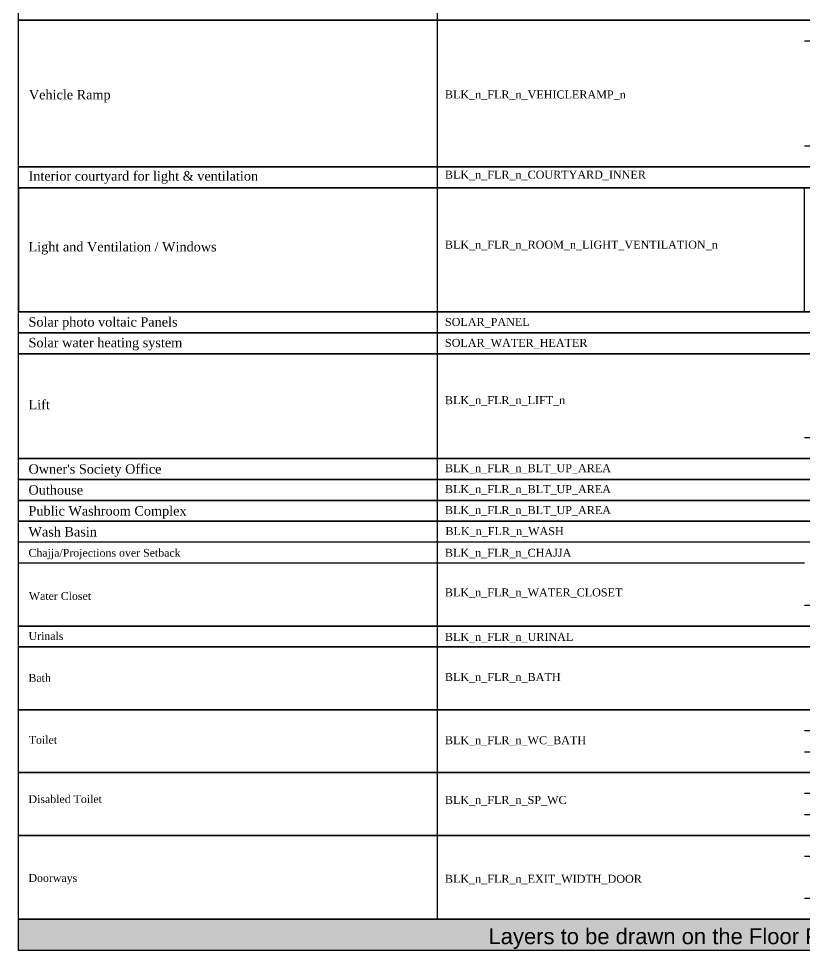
# Model space of a CAD drawing. Header units: millimetres. Extents: x -9481 to -9286, y 28700 to 28853.
# Drawn here: x -9481.26 to -9461.74, y 28769.71 to 28792.87 of the extents above; entities that cross this region are included whole.
import ezdxf

# ---------------------------------------------------------------- set-up
doc = ezdxf.new("R2010")
doc.units = ezdxf.units.MM
doc.linetypes.add('CONTINULUS', pattern=[0])
doc.layers.add('BLK_1_PLANTATION_GREENSTRIP', color=7, linetype='Continuous')
doc.layers.add('HATCH', color=7, linetype='Continuous')
doc.styles.add('MtXpl_Georgia', font='georgiab.ttf')
doc.styles.get("Standard").update_dxf_attribs({"font": 'arial.ttf', "height": 0.25})

# ---------------------------------------------------------------- blocks, each defined once
blk = doc.blocks.new('H3')
at = {"layer": 'HATCH', "linetype": 'CONTINULUS', "ltscale": 0.05}
h = blk.add_hatch(color=241, dxfattribs=at)
h.dxf.hatch_style = 1
h.paths.add_polyline_path([(-9435.455, 28800.338), (-9435.455, 28799.565), (-9396.427, 28799.565), (-9396.427, 28800.338)])
blk.add_lwpolyline([(-9435.455, 28800.338), (-9396.427, 28800.338), (-9396.427, 28799.565), (-9435.455, 28799.565), (-9435.455, 28800.338)], close=True)
at = {"color": 18, "insert": (-9423.782, 28800.11), "char_height": 0.39118, "attachment_point": 1}
blk.add_mtext_dynamic_manual_height_columns('Layers to be drawn on the Floor Plans and Sectional Elevations', width=16.98219, gutter_width=1.633, heights=[0], dxfattribs=at)

msp = doc.modelspace()

# ---------------------------------------------------------------- linework, layer by layer
for p, q in [((-9470.864214, 28793.356293), (-9470.864214, 28792.835646)), ((-9470.864214, 28792.835646), (-9470.864214, 28792.314999)), ((-9470.864214, 28792.314999), (-9470.864214, 28791.794352)), ((-9470.864214, 28791.794352), (-9470.864214, 28791.273705)), ((-9470.864214, 28791.273705), (-9470.864214, 28790.753058)), ((-9470.864214, 28790.753058), (-9470.864214, 28790.232411)), ((-9470.864214, 28790.232411), (-9470.864214, 28789.711765)), ((-9470.864214, 28789.711765), (-9470.864214, 28789.191118)), ((-9470.864214, 28789.191118), (-9470.864214, 28788.670471)), ((-9481.2579, 28788.670471), (-9481.2579, 28785.584922)), ((-9470.864214, 28788.670471), (-9470.864214, 28785.584922)), ((-9461.743926, 28788.670471), (-9461.743926, 28785.584922)), ((-9470.864214, 28785.584922), (-9470.864214, 28785.064275)), ((-9470.864214, 28785.064275), (-9470.864214, 28784.543628)), ((-9470.864214, 28784.543628), (-9470.864214, 28784.022981)), ((-9470.864214, 28784.022981), (-9470.864214, 28783.502334)), ((-9470.864214, 28783.502334), (-9470.864214, 28782.981687)), ((-9470.864214, 28782.981687), (-9470.864214, 28782.46104)), ((-9470.864214, 28782.46104), (-9470.864214, 28780.378453)), ((-9470.864214, 28780.378453), (-9470.864214, 28779.857806)), ((-9481.2579, 28778.817159), (-9481.2579, 28779.857806)), ((-9470.864214, 28779.857806), (-9470.864214, 28778.296512)), ((-9461.731845, 28779.337806), (-9481.2579, 28779.337806)), ((-9470.864214, 28778.296512), (-9470.864214, 28777.775865)), ((-9470.864214, 28777.775865), (-9470.864214, 28777.255218)), ((-9470.864214, 28777.255218), (-9470.864214, 28776.734571)), ((-9470.864214, 28776.734571), (-9470.864214, 28776.213924)), ((-9470.864214, 28776.213924), (-9470.864214, 28775.693277)), ((-9470.864214, 28775.693277), (-9470.864214, 28775.17263)), ((-9470.864214, 28775.17263), (-9470.864214, 28774.651984)), ((-9470.864214, 28774.651984), (-9470.864214, 28774.131337)), ((-9470.864214, 28774.131337), (-9470.864214, 28773.61069)), ((-9470.864214, 28773.61069), (-9470.864214, 28773.090043)), ((-9470.864214, 28773.090043), (-9470.864214, 28772.569396)), ((-9470.864214, 28772.569396), (-9470.864214, 28772.048749)), ((-9470.864214, 28772.048749), (-9470.864214, 28771.528102)), ((-9470.864214, 28771.528102), (-9470.864214, 28771.007455)), ((-9470.864214, 28771.007455), (-9470.864214, 28770.486808))]:
    msp.add_line(p, q)
for points in [[(-9481.2579, 28793.356293), (-9442.229952, 28793.356293), (-9442.229952, 28792.835646), (-9481.2579, 28792.835646), (-9481.2579, 28793.356293)], [(-9481.2579, 28788.670471), (-9481.2579, 28789.191118), (-9442.229952, 28789.191118), (-9442.229952, 28788.670471)], [(-9481.2579, 28788.670471), (-9442.229952, 28788.670471), (-9442.229952, 28785.584922), (-9481.2579, 28785.584922)], [(-9481.2579, 28785.584922), (-9442.229952, 28785.584922), (-9442.229952, 28785.064275), (-9481.2579, 28785.064275), (-9481.2579, 28785.584922)], [(-9481.2579, 28785.064275), (-9442.229952, 28785.064275), (-9442.229952, 28784.543628), (-9481.2579, 28784.543628), (-9481.2579, 28785.064275)], [(-9481.2579, 28781.940393), (-9442.229952, 28781.940393), (-9442.229952, 28781.419747), (-9481.2579, 28781.419747)], [(-9481.2579, 28781.419747), (-9442.229952, 28781.419747), (-9442.229952, 28780.8991), (-9481.2579, 28780.8991)], [(-9481.2579, 28780.8991), (-9442.229952, 28780.8991), (-9442.229952, 28780.378453), (-9481.2579, 28780.378453)], [(-9481.2579, 28780.378453), (-9442.229952, 28780.378453), (-9442.229952, 28779.857806), (-9481.2579, 28779.857806), (-9481.2579, 28780.378453)]]:
    msp.add_lwpolyline(points, close=True)
for points in [[(-9481.2579, 28792.314999), (-9481.2579, 28792.835646), (-9442.229952, 28792.835646), (-9442.229952, 28792.314999), (-9461.731845, 28792.314999)], [(-9481.2579, 28791.794352), (-9481.2579, 28792.314999), (-9481.2579, 28792.314999)], [(-9481.2579, 28791.273705), (-9481.2579, 28791.794352), (-9481.2579, 28791.794352)], [(-9481.2579, 28790.753058), (-9481.2579, 28791.273705), (-9481.2579, 28791.273705)], [(-9481.2579, 28790.232411), (-9481.2579, 28790.753058), (-9481.2579, 28790.753058)], [(-9481.2579, 28789.711765), (-9481.2579, 28790.232411), (-9481.2579, 28790.232411)], [(-9461.731845, 28789.711765), (-9442.229952, 28789.711765), (-9442.229952, 28789.191118), (-9481.2579, 28789.191118), (-9481.2579, 28789.711765), (-9481.2579, 28789.711765)], [(-9481.2579, 28784.022981), (-9481.2579, 28784.543628), (-9442.229952, 28784.543628), (-9442.229952, 28784.022981)], [(-9481.2579, 28783.502334), (-9481.2579, 28784.022981)], [(-9481.2579, 28782.981687), (-9481.2579, 28783.502334)], [(-9481.2579, 28782.46104), (-9481.2579, 28782.981687)], [(-9461.731845, 28782.46104), (-9442.229952, 28782.46104), (-9442.229952, 28781.940393), (-9481.2579, 28781.940393), (-9481.2579, 28782.46104), (-9481.2579, 28782.46104)], [(-9481.2579, 28778.296512), (-9481.2579, 28778.817159), (-9481.2579, 28778.817159)], [(-9461.731845, 28778.296512), (-9442.229952, 28778.296512), (-9442.229952, 28777.775865), (-9481.2579, 28777.775865), (-9481.2579, 28778.296512), (-9481.2579, 28778.296512)], [(-9481.2579, 28777.775865), (-9442.229952, 28777.775865)], [(-9461.731845, 28777.775865), (-9442.229952, 28777.775865), (-9442.229952, 28777.255218), (-9481.2579, 28777.255218), (-9481.2579, 28777.775865), (-9481.2579, 28777.775865)], [(-9481.2579, 28776.734571), (-9481.2579, 28777.255218), (-9442.229952, 28777.255218), (-9442.229952, 28776.734571)], [(-9481.2579, 28776.213924), (-9481.2579, 28776.734571), (-9481.2579, 28776.734571)], [(-9442.229952, 28776.213924), (-9442.229952, 28775.693277), (-9481.2579, 28775.693277), (-9481.2579, 28776.213924), (-9481.2579, 28776.213924)], [(-9481.2579, 28774.651984), (-9481.2579, 28775.693277), (-9442.229952, 28775.693277), (-9442.229952, 28775.17263), (-9461.731845, 28775.17263)], [(-9461.731845, 28774.651984), (-9442.229952, 28774.651984), (-9442.229952, 28774.131337), (-9481.2579, 28774.131337), (-9481.2579, 28774.651984), (-9481.2579, 28774.651984)], [(-9481.2579, 28773.61069), (-9481.2579, 28774.131337), (-9442.229952, 28774.131337), (-9442.229952, 28773.61069), (-9461.731845, 28773.61069)], [(-9481.2579, 28773.090043), (-9481.2579, 28773.61069), (-9481.2579, 28773.61069)], [(-9461.731845, 28773.090043), (-9442.229952, 28773.090043), (-9442.229952, 28772.569396), (-9481.2579, 28772.569396), (-9481.2579, 28773.090043), (-9481.2579, 28773.090043)], [(-9481.2579, 28772.048749), (-9481.2579, 28772.569396), (-9442.229952, 28772.569396), (-9442.229952, 28772.048749), (-9461.731845, 28772.048749)], [(-9481.2579, 28771.528102), (-9481.2579, 28772.048749), (-9481.2579, 28772.048749)], [(-9481.2579, 28771.007455), (-9481.2579, 28771.528102), (-9481.2579, 28771.528102)], [(-9461.731845, 28771.007455), (-9442.229952, 28771.007455), (-9442.229952, 28770.486808), (-9481.2579, 28770.486808), (-9481.2579, 28771.007455), (-9481.2579, 28771.007455)]]:
    msp.add_lwpolyline(points)

# ---------------------------------------------------------------- block references
at = {"layer": 'BLK_1_PLANTATION_GREENSTRIP', "linetype": 'CONTINULUS'}
msp.add_blockref('H3', (-45.8028, -29.850944), dxfattribs=at)

# ---------------------------------------------------------------- texts
at = {"linetype": 'CONTINULUS', "style": 'MtXpl_Georgia'}
for s, height, p in [('Vehicle Ramp', 0.234061, (-9481.003978, 28790.865896)), ('BLK_n_FLR_n_VEHICLERAMP_n', 0.199011, (-9470.66745, 28790.88899)), ('Interior courtyard for light & ventilation', 0.234061, (-9481.012518, 28788.845783)), ('BLK_n_FLR_n_COURTYARD_INNER', 0.199011, (-9470.66745, 28788.89568)), ('Light and Ventilation / Windows', 0.234061, (-9481.013331, 28787.086378)), ('BLK_n_FLR_n_ROOM_n_LIGHT_VENTILATION_n', 0.199011, (-9470.66745, 28787.155648)), ('Solar photo voltaic Panels', 0.234061, (-9481.012653, 28785.218403)), ('SOLAR_PANEL', 0.199011, (-9470.666759, 28785.235045)), ('Solar water heating system', 0.234061, (-9481.012653, 28784.703902)), ('SOLAR_WATER_HEATER', 0.199011, (-9470.666759, 28784.71445)), ('Lift', 0.234061, (-9481.013331, 28783.161027)), ('BLK_n_FLR_n_LIFT_n', 0.199011, (-9470.66745, 28783.290379)), ("Owner's Society Office", 0.234061, (-9481.013331, 28781.562588)), ('BLK_n_FLR_n_BLT_UP_AREA', 0.199011, (-9470.66745, 28781.599257)), ('Outhouse', 0.234061, (-9481.013331, 28781.041941)), ('BLK_n_FLR_n_BLT_UP_AREA', 0.199011, (-9470.66745, 28781.07861)), ('Public Washroom Complex', 0.234061, (-9481.013331, 28780.521294)), ('BLK_n_FLR_n_BLT_UP_AREA', 0.199011, (-9470.66745, 28780.557963)), ('Wash Basin ', 0.234061, (-9481.013331, 28780.000647)), ('BLK_n_FLR_n_WASH', 0.199011, (-9470.655369, 28780.035813)), ('Chajja/Projections over Setback', 0.19505, (-9481.013602, 28779.497993)), ('BLK_n_FLR_n_CHAJJA', 0.199011, (-9470.66745, 28779.496942)), ('BLK_n_FLR_n_WATER_CLOSET', 0.199011, (-9470.66745, 28778.51174)), ('Water Closet', 0.19505, (-9481.003978, 28778.424497)), ('Urinals', 0.19505, (-9481.011704, 28777.430222)), ('BLK_n_FLR_n_URINAL', 0.199011, (-9470.66745, 28777.406195)), ('BLK_n_FLR_n_BATH', 0.199011, (-9470.66745, 28776.40944)), ('Bath', 0.19505, (-9481.013331, 28776.389011)), ('Toilet', 0.19505, (-9481.00574, 28774.848492)), ('BLK_n_FLR_n_WC_BATH', 0.199011, (-9470.66745, 28774.837642)), ('Disabled Toilet', 0.19505, (-9481.013331, 28773.375329)), ('BLK_n_FLR_n_SP_WC', 0.199011, (-9470.66745, 28773.353004)), ('Doorways', 0.19505, (-9481.013331, 28771.415642)), ('BLK_n_FLR_n_EXIT_WIDTH_DOOR', 0.199011, (-9470.66745, 28771.393317))]:
    msp.add_text(s, height=height, dxfattribs=at).set_placement(p)

doc.saveas('drawing.dxf')
